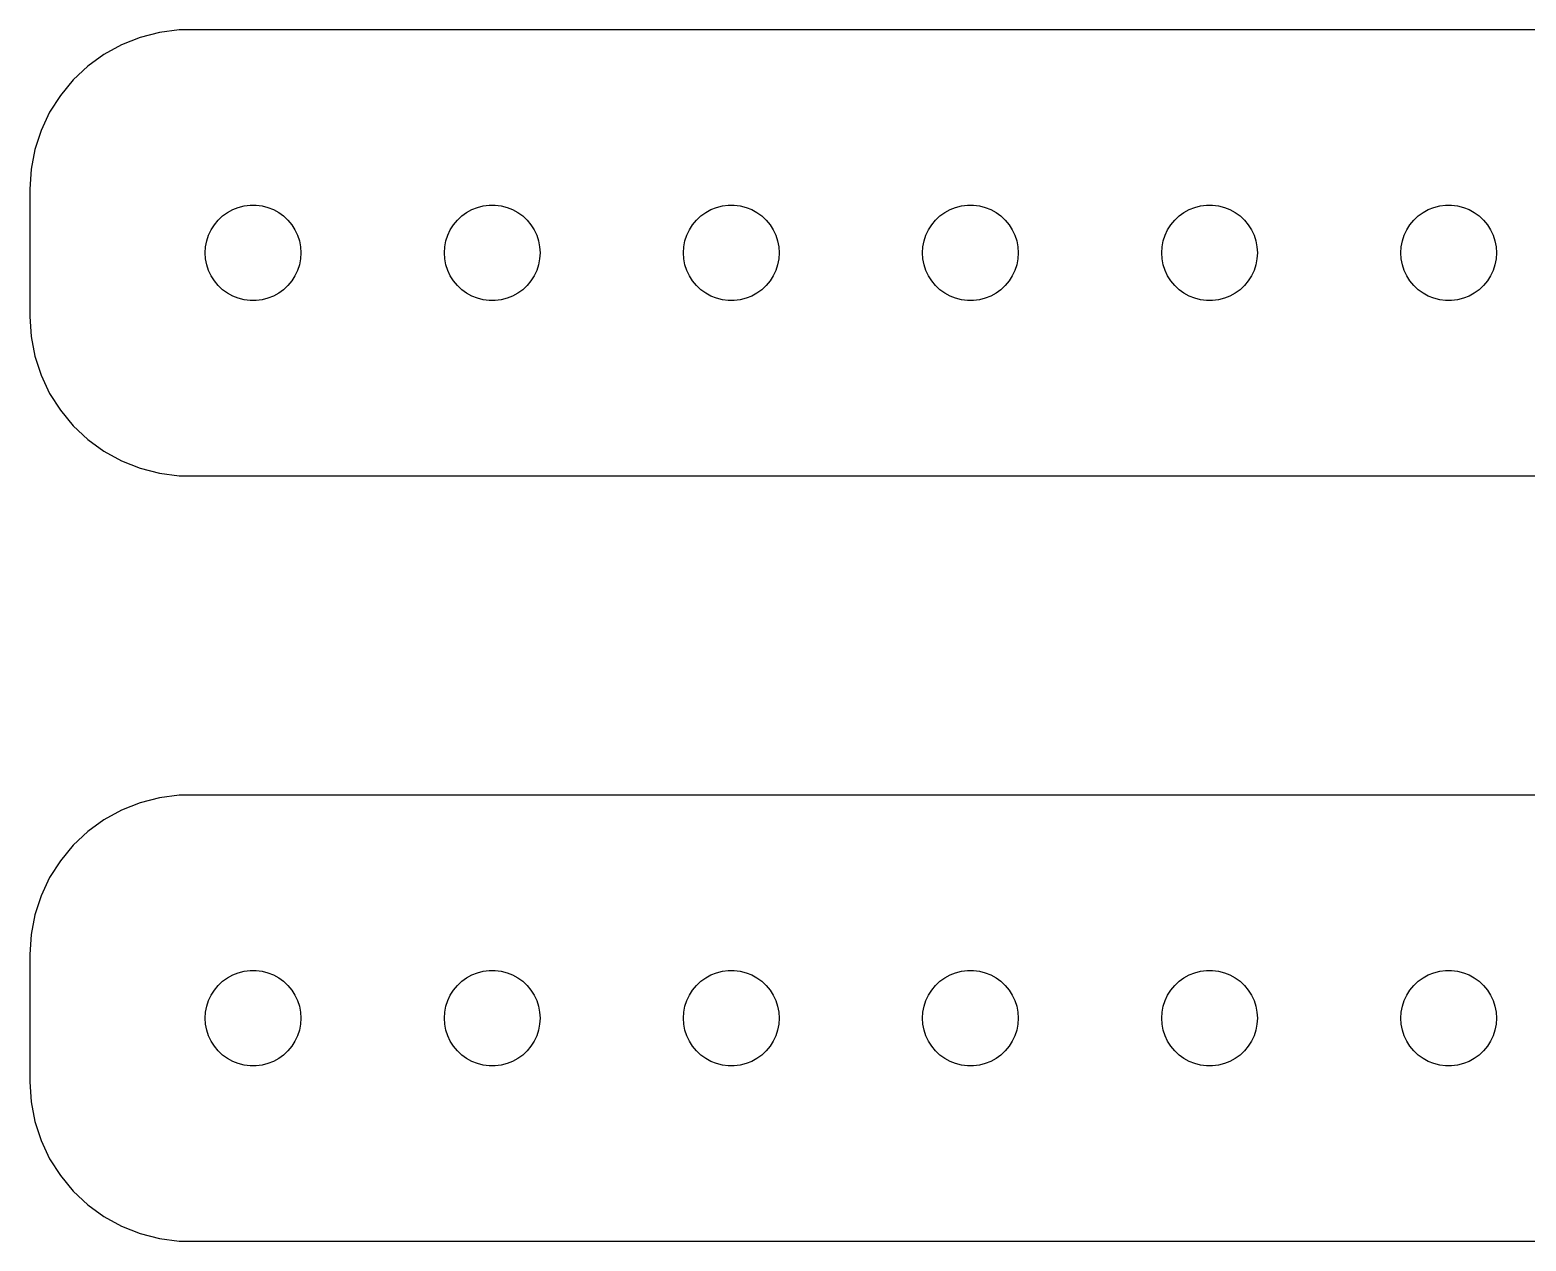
# Model space of a CAD drawing. Header units: metres. Extents: x -187 to 187, y 41 to 79.
# Drawn here: x -187 to -140.07, y 41.01 to 78.99 of the extents above; entities that cross this region are included whole.
import ezdxf

# ---------------------------------------------------------------- set-up
doc = ezdxf.new("R2010")
doc.units = ezdxf.units.M

msp = doc.modelspace()

# ---------------------------------------------------------------- linework, layer by layer
for p, q in [((-182.937, 78.9114), (-183.545, 78.7553)), ((-182.314, 78.9901), (-182.937, 78.9114)), ((182.314, 78.9901), (-182.314, 78.9901)), ((-184.129, 78.5241), (-184.679, 78.2216)), ((-183.545, 78.7553), (-184.129, 78.5241)), ((-184.679, 78.2216), (-185.187, 77.8526)), ((-185.187, 77.8526), (-185.645, 77.4227)), ((-185.645, 77.4227), (-186.045, 76.9389)), ((-186.045, 76.9389), (-186.382, 76.4088)), ((-186.382, 76.4088), (-186.649, 75.8406)), ((-186.649, 75.8406), (-186.843, 75.2434)), ((-186.843, 75.2434), (-186.961, 74.6267)), ((-186.961, 74.6267), (-187, 74)), ((-187, 74), (-187, 70)), ((-180.956, 73.1558), (-180.804, 73.2665)), ((-180.804, 73.2665), (-180.639, 73.3572)), ((-180.639, 73.3572), (-180.464, 73.4266)), ((-180.464, 73.4266), (-180.281, 73.4734)), ((-180.281, 73.4734), (-180.094, 73.497)), ((-180.094, 73.497), (-179.906, 73.497)), ((-179.906, 73.497), (-179.719, 73.4734)), ((-179.719, 73.4734), (-179.536, 73.4266)), ((-179.536, 73.4266), (-179.361, 73.3572)), ((-179.361, 73.3572), (-179.196, 73.2665)), ((-179.196, 73.2665), (-179.044, 73.1558)), ((-173.456, 73.1558), (-173.304, 73.2665)), ((-173.304, 73.2665), (-173.139, 73.3572)), ((-173.139, 73.3572), (-172.964, 73.4266)), ((-172.964, 73.4266), (-172.781, 73.4734)), ((-172.781, 73.4734), (-172.594, 73.497)), ((-172.594, 73.497), (-172.406, 73.497)), ((-172.406, 73.497), (-172.219, 73.4734)), ((-172.219, 73.4734), (-172.036, 73.4266)), ((-172.036, 73.4266), (-171.861, 73.3572)), ((-171.861, 73.3572), (-171.696, 73.2665)), ((-171.696, 73.2665), (-171.544, 73.1558)), ((-165.956, 73.1558), (-165.804, 73.2665)), ((-165.804, 73.2665), (-165.639, 73.3572)), ((-165.639, 73.3572), (-165.464, 73.4266)), ((-165.464, 73.4266), (-165.281, 73.4734)), ((-165.281, 73.4734), (-165.094, 73.497)), ((-165.094, 73.497), (-164.906, 73.497)), ((-164.906, 73.497), (-164.719, 73.4734)), ((-164.719, 73.4734), (-164.536, 73.4266)), ((-164.536, 73.4266), (-164.361, 73.3572)), ((-164.361, 73.3572), (-164.196, 73.2665)), ((-164.196, 73.2665), (-164.044, 73.1558)), ((-158.456, 73.1558), (-158.304, 73.2665)), ((-158.304, 73.2665), (-158.139, 73.3572)), ((-158.139, 73.3572), (-157.964, 73.4266)), ((-157.964, 73.4266), (-157.781, 73.4734)), ((-157.781, 73.4734), (-157.594, 73.497)), ((-157.594, 73.497), (-157.406, 73.497)), ((-157.406, 73.497), (-157.219, 73.4734)), ((-157.219, 73.4734), (-157.036, 73.4266)), ((-157.036, 73.4266), (-156.861, 73.3572)), ((-156.861, 73.3572), (-156.696, 73.2665)), ((-156.696, 73.2665), (-156.544, 73.1558)), ((-150.956, 73.1558), (-150.804, 73.2665)), ((-150.804, 73.2665), (-150.639, 73.3572)), ((-150.639, 73.3572), (-150.464, 73.4266)), ((-150.464, 73.4266), (-150.281, 73.4734)), ((-150.281, 73.4734), (-150.094, 73.497)), ((-150.094, 73.497), (-149.906, 73.497)), ((-149.906, 73.497), (-149.719, 73.4734)), ((-149.719, 73.4734), (-149.536, 73.4266)), ((-149.536, 73.4266), (-149.361, 73.3572)), ((-149.361, 73.3572), (-149.196, 73.2665)), ((-149.196, 73.2665), (-149.044, 73.1558)), ((-143.456, 73.1558), (-143.304, 73.2665)), ((-143.304, 73.2665), (-143.139, 73.3572)), ((-143.139, 73.3572), (-142.964, 73.4266)), ((-142.964, 73.4266), (-142.781, 73.4734)), ((-142.781, 73.4734), (-142.594, 73.497)), ((-142.594, 73.497), (-142.406, 73.497)), ((-142.406, 73.497), (-142.219, 73.4734)), ((-142.219, 73.4734), (-142.036, 73.4266)), ((-142.036, 73.4266), (-141.861, 73.3572)), ((-141.861, 73.3572), (-141.696, 73.2665)), ((-141.696, 73.2665), (-141.544, 73.1558)), ((-181.314, 72.7226), (-181.214, 72.8817)), ((-181.214, 72.8817), (-181.093, 73.0268)), ((-181.093, 73.0268), (-180.956, 73.1558)), ((-179.044, 73.1558), (-178.907, 73.0268)), ((-178.907, 73.0268), (-178.786, 72.8817)), ((-178.786, 72.8817), (-178.686, 72.7226)), ((-173.814, 72.7226), (-173.714, 72.8817)), ((-173.714, 72.8817), (-173.593, 73.0268)), ((-173.593, 73.0268), (-173.456, 73.1558)), ((-171.544, 73.1558), (-171.407, 73.0268)), ((-171.407, 73.0268), (-171.286, 72.8817)), ((-171.286, 72.8817), (-171.186, 72.7226)), ((-166.314, 72.7226), (-166.214, 72.8817)), ((-166.214, 72.8817), (-166.093, 73.0268)), ((-166.093, 73.0268), (-165.956, 73.1558)), ((-164.044, 73.1558), (-163.907, 73.0268)), ((-163.907, 73.0268), (-163.786, 72.8817)), ((-163.786, 72.8817), (-163.686, 72.7226)), ((-158.814, 72.7226), (-158.714, 72.8817)), ((-158.714, 72.8817), (-158.593, 73.0268)), ((-158.593, 73.0268), (-158.456, 73.1558)), ((-156.544, 73.1558), (-156.407, 73.0268)), ((-156.407, 73.0268), (-156.286, 72.8817)), ((-156.286, 72.8817), (-156.186, 72.7226)), ((-151.314, 72.7226), (-151.214, 72.8817)), ((-151.214, 72.8817), (-151.093, 73.0268)), ((-151.093, 73.0268), (-150.956, 73.1558)), ((-149.044, 73.1558), (-148.907, 73.0268)), ((-148.907, 73.0268), (-148.786, 72.8817)), ((-148.786, 72.8817), (-148.686, 72.7226)), ((-143.814, 72.7226), (-143.714, 72.8817)), ((-143.714, 72.8817), (-143.593, 73.0268)), ((-143.593, 73.0268), (-143.456, 73.1558)), ((-141.544, 73.1558), (-141.407, 73.0268)), ((-141.407, 73.0268), (-141.286, 72.8817)), ((-141.286, 72.8817), (-141.186, 72.7226)), ((-181.488, 72.188), (-181.453, 72.373)), ((-181.453, 72.373), (-181.395, 72.5522)), ((-181.395, 72.5522), (-181.314, 72.7226)), ((-178.686, 72.7226), (-178.605, 72.5522)), ((-178.605, 72.5522), (-178.547, 72.373)), ((-178.547, 72.373), (-178.512, 72.188)), ((-173.988, 72.188), (-173.953, 72.373)), ((-173.953, 72.373), (-173.895, 72.5522)), ((-173.895, 72.5522), (-173.814, 72.7226)), ((-171.186, 72.7226), (-171.105, 72.5522)), ((-171.105, 72.5522), (-171.047, 72.373)), ((-171.047, 72.373), (-171.012, 72.188)), ((-166.488, 72.188), (-166.453, 72.373)), ((-166.453, 72.373), (-166.395, 72.5522)), ((-166.395, 72.5522), (-166.314, 72.7226)), ((-163.686, 72.7226), (-163.605, 72.5522)), ((-163.605, 72.5522), (-163.547, 72.373)), ((-163.547, 72.373), (-163.512, 72.188)), ((-158.988, 72.188), (-158.953, 72.373)), ((-158.953, 72.373), (-158.895, 72.5522)), ((-158.895, 72.5522), (-158.814, 72.7226)), ((-156.186, 72.7226), (-156.105, 72.5522)), ((-156.105, 72.5522), (-156.047, 72.373)), ((-156.047, 72.373), (-156.012, 72.188)), ((-151.488, 72.188), (-151.453, 72.373)), ((-151.453, 72.373), (-151.395, 72.5522)), ((-151.395, 72.5522), (-151.314, 72.7226)), ((-148.686, 72.7226), (-148.605, 72.5522)), ((-148.605, 72.5522), (-148.547, 72.373)), ((-148.547, 72.373), (-148.512, 72.188)), ((-143.988, 72.188), (-143.953, 72.373)), ((-143.953, 72.373), (-143.895, 72.5522)), ((-143.895, 72.5522), (-143.814, 72.7226)), ((-141.186, 72.7226), (-141.105, 72.5522)), ((-141.105, 72.5522), (-141.047, 72.373)), ((-141.047, 72.373), (-141.012, 72.188)), ((-181.5, 72), (-181.488, 72.188)), ((-181.488, 71.812), (-181.5, 72)), ((-181.453, 71.627), (-181.488, 71.812)), ((-178.512, 71.812), (-178.547, 71.627)), ((-178.512, 72.188), (-178.5, 72)), ((-178.5, 72), (-178.512, 71.812)), ((-174, 72), (-173.988, 72.188)), ((-173.988, 71.812), (-174, 72)), ((-173.953, 71.627), (-173.988, 71.812)), ((-171.012, 71.812), (-171.047, 71.627)), ((-171.012, 72.188), (-171, 72)), ((-171, 72), (-171.012, 71.812)), ((-166.5, 72), (-166.488, 72.188)), ((-166.488, 71.812), (-166.5, 72)), ((-166.453, 71.627), (-166.488, 71.812)), ((-163.512, 71.812), (-163.547, 71.627)), ((-163.512, 72.188), (-163.5, 72)), ((-163.5, 72), (-163.512, 71.812)), ((-159, 72), (-158.988, 72.188)), ((-158.988, 71.812), (-159, 72)), ((-158.953, 71.627), (-158.988, 71.812)), ((-156.012, 71.812), (-156.047, 71.627)), ((-156.012, 72.188), (-156, 72)), ((-156, 72), (-156.012, 71.812)), ((-151.5, 72), (-151.488, 72.188)), ((-151.488, 71.812), (-151.5, 72)), ((-151.453, 71.627), (-151.488, 71.812)), ((-148.512, 71.812), (-148.547, 71.627)), ((-148.512, 72.188), (-148.5, 72)), ((-148.5, 72), (-148.512, 71.812)), ((-144, 72), (-143.988, 72.188)), ((-143.988, 71.812), (-144, 72)), ((-143.953, 71.627), (-143.988, 71.812)), ((-141.012, 71.812), (-141.047, 71.627)), ((-141.012, 72.188), (-141, 72)), ((-141, 72), (-141.012, 71.812)), ((-181.395, 71.4478), (-181.453, 71.627)), ((-181.314, 71.2774), (-181.395, 71.4478)), ((-178.605, 71.4478), (-178.686, 71.2774)), ((-178.547, 71.627), (-178.605, 71.4478)), ((-173.895, 71.4478), (-173.953, 71.627)), ((-173.814, 71.2774), (-173.895, 71.4478)), ((-171.105, 71.4478), (-171.186, 71.2774)), ((-171.047, 71.627), (-171.105, 71.4478)), ((-166.395, 71.4478), (-166.453, 71.627)), ((-166.314, 71.2774), (-166.395, 71.4478)), ((-163.605, 71.4478), (-163.686, 71.2774)), ((-163.547, 71.627), (-163.605, 71.4478)), ((-158.895, 71.4478), (-158.953, 71.627)), ((-158.814, 71.2774), (-158.895, 71.4478)), ((-156.105, 71.4478), (-156.186, 71.2774)), ((-156.047, 71.627), (-156.105, 71.4478)), ((-151.395, 71.4478), (-151.453, 71.627)), ((-151.314, 71.2774), (-151.395, 71.4478)), ((-148.605, 71.4478), (-148.686, 71.2774)), ((-148.547, 71.627), (-148.605, 71.4478)), ((-143.895, 71.4478), (-143.953, 71.627)), ((-143.814, 71.2774), (-143.895, 71.4478)), ((-141.105, 71.4478), (-141.186, 71.2774)), ((-141.047, 71.627), (-141.105, 71.4478)), ((-181.214, 71.1183), (-181.314, 71.2774)), ((-181.093, 70.9732), (-181.214, 71.1183)), ((-180.956, 70.8442), (-181.093, 70.9732)), ((-178.907, 70.9732), (-179.044, 70.8442)), ((-178.786, 71.1183), (-178.907, 70.9732)), ((-178.686, 71.2774), (-178.786, 71.1183)), ((-173.714, 71.1183), (-173.814, 71.2774)), ((-173.593, 70.9732), (-173.714, 71.1183)), ((-173.456, 70.8442), (-173.593, 70.9732)), ((-171.407, 70.9732), (-171.544, 70.8442)), ((-171.286, 71.1183), (-171.407, 70.9732)), ((-171.186, 71.2774), (-171.286, 71.1183)), ((-166.214, 71.1183), (-166.314, 71.2774)), ((-166.093, 70.9732), (-166.214, 71.1183)), ((-165.956, 70.8442), (-166.093, 70.9732)), ((-163.907, 70.9732), (-164.044, 70.8442)), ((-163.786, 71.1183), (-163.907, 70.9732)), ((-163.686, 71.2774), (-163.786, 71.1183)), ((-158.714, 71.1183), (-158.814, 71.2774)), ((-158.593, 70.9732), (-158.714, 71.1183)), ((-158.456, 70.8442), (-158.593, 70.9732)), ((-156.407, 70.9732), (-156.544, 70.8442)), ((-156.286, 71.1183), (-156.407, 70.9732)), ((-156.186, 71.2774), (-156.286, 71.1183)), ((-151.214, 71.1183), (-151.314, 71.2774)), ((-151.093, 70.9732), (-151.214, 71.1183)), ((-150.956, 70.8442), (-151.093, 70.9732)), ((-148.907, 70.9732), (-149.044, 70.8442)), ((-148.786, 71.1183), (-148.907, 70.9732)), ((-148.686, 71.2774), (-148.786, 71.1183)), ((-143.714, 71.1183), (-143.814, 71.2774)), ((-143.593, 70.9732), (-143.714, 71.1183)), ((-143.456, 70.8442), (-143.593, 70.9732)), ((-141.407, 70.9732), (-141.544, 70.8442)), ((-141.286, 71.1183), (-141.407, 70.9732)), ((-141.186, 71.2774), (-141.286, 71.1183)), ((-180.804, 70.7335), (-180.956, 70.8442)), ((-180.639, 70.6428), (-180.804, 70.7335)), ((-180.464, 70.5734), (-180.639, 70.6428)), ((-180.281, 70.5266), (-180.464, 70.5734)), ((-180.094, 70.503), (-180.281, 70.5266)), ((-179.906, 70.503), (-180.094, 70.503)), ((-179.719, 70.5266), (-179.906, 70.503)), ((-179.536, 70.5734), (-179.719, 70.5266)), ((-179.361, 70.6428), (-179.536, 70.5734)), ((-179.196, 70.7335), (-179.361, 70.6428)), ((-179.044, 70.8442), (-179.196, 70.7335)), ((-173.304, 70.7335), (-173.456, 70.8442)), ((-173.139, 70.6428), (-173.304, 70.7335)), ((-172.964, 70.5734), (-173.139, 70.6428)), ((-172.781, 70.5266), (-172.964, 70.5734)), ((-172.594, 70.503), (-172.781, 70.5266)), ((-172.406, 70.503), (-172.594, 70.503)), ((-172.219, 70.5266), (-172.406, 70.503)), ((-172.036, 70.5734), (-172.219, 70.5266)), ((-171.861, 70.6428), (-172.036, 70.5734)), ((-171.696, 70.7335), (-171.861, 70.6428)), ((-171.544, 70.8442), (-171.696, 70.7335)), ((-165.804, 70.7335), (-165.956, 70.8442)), ((-165.639, 70.6428), (-165.804, 70.7335)), ((-165.464, 70.5734), (-165.639, 70.6428)), ((-165.281, 70.5266), (-165.464, 70.5734)), ((-165.094, 70.503), (-165.281, 70.5266)), ((-164.906, 70.503), (-165.094, 70.503)), ((-164.719, 70.5266), (-164.906, 70.503)), ((-164.536, 70.5734), (-164.719, 70.5266)), ((-164.361, 70.6428), (-164.536, 70.5734)), ((-164.196, 70.7335), (-164.361, 70.6428)), ((-164.044, 70.8442), (-164.196, 70.7335)), ((-158.304, 70.7335), (-158.456, 70.8442)), ((-158.139, 70.6428), (-158.304, 70.7335)), ((-157.964, 70.5734), (-158.139, 70.6428)), ((-157.781, 70.5266), (-157.964, 70.5734)), ((-157.594, 70.503), (-157.781, 70.5266)), ((-157.406, 70.503), (-157.594, 70.503)), ((-157.219, 70.5266), (-157.406, 70.503)), ((-157.036, 70.5734), (-157.219, 70.5266)), ((-156.861, 70.6428), (-157.036, 70.5734)), ((-156.696, 70.7335), (-156.861, 70.6428)), ((-156.544, 70.8442), (-156.696, 70.7335)), ((-150.804, 70.7335), (-150.956, 70.8442)), ((-150.639, 70.6428), (-150.804, 70.7335)), ((-150.464, 70.5734), (-150.639, 70.6428)), ((-150.281, 70.5266), (-150.464, 70.5734)), ((-150.094, 70.503), (-150.281, 70.5266)), ((-149.906, 70.503), (-150.094, 70.503)), ((-149.719, 70.5266), (-149.906, 70.503)), ((-149.536, 70.5734), (-149.719, 70.5266)), ((-149.361, 70.6428), (-149.536, 70.5734)), ((-149.196, 70.7335), (-149.361, 70.6428)), ((-149.044, 70.8442), (-149.196, 70.7335)), ((-143.304, 70.7335), (-143.456, 70.8442)), ((-143.139, 70.6428), (-143.304, 70.7335)), ((-142.964, 70.5734), (-143.139, 70.6428)), ((-142.781, 70.5266), (-142.964, 70.5734)), ((-142.594, 70.503), (-142.781, 70.5266)), ((-142.406, 70.503), (-142.594, 70.503)), ((-142.219, 70.5266), (-142.406, 70.503)), ((-142.036, 70.5734), (-142.219, 70.5266)), ((-141.861, 70.6428), (-142.036, 70.5734)), ((-141.696, 70.7335), (-141.861, 70.6428)), ((-141.544, 70.8442), (-141.696, 70.7335)), ((-187, 70), (-186.961, 69.3733)), ((-186.961, 69.3733), (-186.843, 68.7566)), ((-186.843, 68.7566), (-186.649, 68.1594)), ((-186.649, 68.1594), (-186.382, 67.5912)), ((-186.382, 67.5912), (-186.045, 67.0611)), ((-186.045, 67.0611), (-185.645, 66.5773)), ((-185.645, 66.5773), (-185.187, 66.1474)), ((-185.187, 66.1474), (-184.679, 65.7784)), ((-184.679, 65.7784), (-184.129, 65.4759)), ((-184.129, 65.4759), (-183.545, 65.2447)), ((-183.545, 65.2447), (-182.937, 65.0886)), ((-182.937, 65.0886), (-182.314, 65.0099)), ((-182.314, 65.0099), (182.314, 65.0099)), ((-182.937, 54.9114), (-183.545, 54.7553)), ((-182.314, 54.9901), (-182.937, 54.9114)), ((182.314, 54.9901), (-182.314, 54.9901)), ((-184.129, 54.5241), (-184.679, 54.2216)), ((-183.545, 54.7553), (-184.129, 54.5241)), ((-184.679, 54.2216), (-185.187, 53.8526)), ((-185.187, 53.8526), (-185.645, 53.4227)), ((-185.645, 53.4227), (-186.045, 52.9389)), ((-186.045, 52.9389), (-186.382, 52.4088)), ((-186.382, 52.4088), (-186.649, 51.8406)), ((-186.649, 51.8406), (-186.843, 51.2434)), ((-186.843, 51.2434), (-186.961, 50.6267)), ((-186.961, 50.6267), (-187, 50)), ((-187, 50), (-187, 46)), ((-180.804, 49.2665), (-180.639, 49.3572)), ((-180.639, 49.3572), (-180.464, 49.4266)), ((-180.464, 49.4266), (-180.281, 49.4734)), ((-180.281, 49.4734), (-180.094, 49.497)), ((-180.094, 49.497), (-179.906, 49.497)), ((-179.906, 49.497), (-179.719, 49.4734)), ((-179.719, 49.4734), (-179.536, 49.4266)), ((-179.536, 49.4266), (-179.361, 49.3572)), ((-179.361, 49.3572), (-179.196, 49.2665)), ((-173.304, 49.2665), (-173.139, 49.3572)), ((-173.139, 49.3572), (-172.964, 49.4266)), ((-172.964, 49.4266), (-172.781, 49.4734)), ((-172.781, 49.4734), (-172.594, 49.497)), ((-172.594, 49.497), (-172.406, 49.497)), ((-172.406, 49.497), (-172.219, 49.4734)), ((-172.219, 49.4734), (-172.036, 49.4266)), ((-172.036, 49.4266), (-171.861, 49.3572)), ((-171.861, 49.3572), (-171.696, 49.2665)), ((-165.804, 49.2665), (-165.639, 49.3572)), ((-165.639, 49.3572), (-165.464, 49.4266)), ((-165.464, 49.4266), (-165.281, 49.4734)), ((-165.281, 49.4734), (-165.094, 49.497)), ((-165.094, 49.497), (-164.906, 49.497)), ((-164.906, 49.497), (-164.719, 49.4734)), ((-164.719, 49.4734), (-164.536, 49.4266)), ((-164.536, 49.4266), (-164.361, 49.3572)), ((-164.361, 49.3572), (-164.196, 49.2665)), ((-158.304, 49.2665), (-158.139, 49.3572)), ((-158.139, 49.3572), (-157.964, 49.4266)), ((-157.964, 49.4266), (-157.781, 49.4734)), ((-157.781, 49.4734), (-157.594, 49.497)), ((-157.594, 49.497), (-157.406, 49.497)), ((-157.406, 49.497), (-157.219, 49.4734)), ((-157.219, 49.4734), (-157.036, 49.4266)), ((-157.036, 49.4266), (-156.861, 49.3572)), ((-156.861, 49.3572), (-156.696, 49.2665)), ((-150.804, 49.2665), (-150.639, 49.3572)), ((-150.639, 49.3572), (-150.464, 49.4266)), ((-150.464, 49.4266), (-150.281, 49.4734)), ((-150.281, 49.4734), (-150.094, 49.497)), ((-150.094, 49.497), (-149.906, 49.497)), ((-149.906, 49.497), (-149.719, 49.4734)), ((-149.719, 49.4734), (-149.536, 49.4266)), ((-149.536, 49.4266), (-149.361, 49.3572)), ((-149.361, 49.3572), (-149.196, 49.2665)), ((-143.304, 49.2665), (-143.139, 49.3572)), ((-143.139, 49.3572), (-142.964, 49.4266)), ((-142.964, 49.4266), (-142.781, 49.4734)), ((-142.781, 49.4734), (-142.594, 49.497)), ((-142.594, 49.497), (-142.406, 49.497)), ((-142.406, 49.497), (-142.219, 49.4734)), ((-142.219, 49.4734), (-142.036, 49.4266)), ((-142.036, 49.4266), (-141.861, 49.3572)), ((-141.861, 49.3572), (-141.696, 49.2665)), ((-181.314, 48.7226), (-181.214, 48.8817)), ((-181.214, 48.8817), (-181.093, 49.0268)), ((-181.093, 49.0268), (-180.956, 49.1558)), ((-180.956, 49.1558), (-180.804, 49.2665)), ((-179.196, 49.2665), (-179.044, 49.1558)), ((-179.044, 49.1558), (-178.907, 49.0268)), ((-178.907, 49.0268), (-178.786, 48.8817)), ((-178.786, 48.8817), (-178.686, 48.7226)), ((-173.814, 48.7226), (-173.714, 48.8817)), ((-173.714, 48.8817), (-173.593, 49.0268)), ((-173.593, 49.0268), (-173.456, 49.1558)), ((-173.456, 49.1558), (-173.304, 49.2665)), ((-171.696, 49.2665), (-171.544, 49.1558)), ((-171.544, 49.1558), (-171.407, 49.0268)), ((-171.407, 49.0268), (-171.286, 48.8817)), ((-171.286, 48.8817), (-171.186, 48.7226)), ((-166.314, 48.7226), (-166.214, 48.8817)), ((-166.214, 48.8817), (-166.093, 49.0268)), ((-166.093, 49.0268), (-165.956, 49.1558)), ((-165.956, 49.1558), (-165.804, 49.2665)), ((-164.196, 49.2665), (-164.044, 49.1558)), ((-164.044, 49.1558), (-163.907, 49.0268)), ((-163.907, 49.0268), (-163.786, 48.8817)), ((-163.786, 48.8817), (-163.686, 48.7226)), ((-158.814, 48.7226), (-158.714, 48.8817)), ((-158.714, 48.8817), (-158.593, 49.0268)), ((-158.593, 49.0268), (-158.456, 49.1558)), ((-158.456, 49.1558), (-158.304, 49.2665)), ((-156.696, 49.2665), (-156.544, 49.1558)), ((-156.544, 49.1558), (-156.407, 49.0268)), ((-156.407, 49.0268), (-156.286, 48.8817)), ((-156.286, 48.8817), (-156.186, 48.7226)), ((-151.314, 48.7226), (-151.214, 48.8817)), ((-151.214, 48.8817), (-151.093, 49.0268)), ((-151.093, 49.0268), (-150.956, 49.1558)), ((-150.956, 49.1558), (-150.804, 49.2665)), ((-149.196, 49.2665), (-149.044, 49.1558)), ((-149.044, 49.1558), (-148.907, 49.0268)), ((-148.907, 49.0268), (-148.786, 48.8817)), ((-148.786, 48.8817), (-148.686, 48.7226)), ((-143.814, 48.7226), (-143.714, 48.8817)), ((-143.714, 48.8817), (-143.593, 49.0268)), ((-143.593, 49.0268), (-143.456, 49.1558)), ((-143.456, 49.1558), (-143.304, 49.2665)), ((-141.696, 49.2665), (-141.544, 49.1558)), ((-141.544, 49.1558), (-141.407, 49.0268)), ((-141.407, 49.0268), (-141.286, 48.8817)), ((-141.286, 48.8817), (-141.186, 48.7226)), ((-181.488, 48.188), (-181.453, 48.373)), ((-181.453, 48.373), (-181.395, 48.5522)), ((-181.395, 48.5522), (-181.314, 48.7226)), ((-178.686, 48.7226), (-178.605, 48.5522)), ((-178.605, 48.5522), (-178.547, 48.373)), ((-178.547, 48.373), (-178.512, 48.188)), ((-173.988, 48.188), (-173.953, 48.373)), ((-173.953, 48.373), (-173.895, 48.5522)), ((-173.895, 48.5522), (-173.814, 48.7226)), ((-171.186, 48.7226), (-171.105, 48.5522)), ((-171.105, 48.5522), (-171.047, 48.373)), ((-171.047, 48.373), (-171.012, 48.188)), ((-166.488, 48.188), (-166.453, 48.373)), ((-166.453, 48.373), (-166.395, 48.5522)), ((-166.395, 48.5522), (-166.314, 48.7226)), ((-163.686, 48.7226), (-163.605, 48.5522)), ((-163.605, 48.5522), (-163.547, 48.373)), ((-163.547, 48.373), (-163.512, 48.188)), ((-158.988, 48.188), (-158.953, 48.373)), ((-158.953, 48.373), (-158.895, 48.5522)), ((-158.895, 48.5522), (-158.814, 48.7226)), ((-156.186, 48.7226), (-156.105, 48.5522)), ((-156.105, 48.5522), (-156.047, 48.373)), ((-156.047, 48.373), (-156.012, 48.188)), ((-151.488, 48.188), (-151.453, 48.373)), ((-151.453, 48.373), (-151.395, 48.5522)), ((-151.395, 48.5522), (-151.314, 48.7226)), ((-148.686, 48.7226), (-148.605, 48.5522)), ((-148.605, 48.5522), (-148.547, 48.373)), ((-148.547, 48.373), (-148.512, 48.188)), ((-143.988, 48.188), (-143.953, 48.373)), ((-143.953, 48.373), (-143.895, 48.5522)), ((-143.895, 48.5522), (-143.814, 48.7226)), ((-141.186, 48.7226), (-141.105, 48.5522)), ((-141.105, 48.5522), (-141.047, 48.373)), ((-141.047, 48.373), (-141.012, 48.188)), ((-181.5, 48), (-181.488, 48.188)), ((-181.488, 47.812), (-181.5, 48)), ((-178.512, 48.188), (-178.5, 48)), ((-178.5, 48), (-178.512, 47.812)), ((-174, 48), (-173.988, 48.188)), ((-173.988, 47.812), (-174, 48)), ((-171.012, 48.188), (-171, 48)), ((-171, 48), (-171.012, 47.812)), ((-166.5, 48), (-166.488, 48.188)), ((-166.488, 47.812), (-166.5, 48)), ((-163.512, 48.188), (-163.5, 48)), ((-163.5, 48), (-163.512, 47.812)), ((-159, 48), (-158.988, 48.188)), ((-158.988, 47.812), (-159, 48)), ((-156.012, 48.188), (-156, 48)), ((-156, 48), (-156.012, 47.812)), ((-151.5, 48), (-151.488, 48.188)), ((-151.488, 47.812), (-151.5, 48)), ((-148.512, 48.188), (-148.5, 48)), ((-148.5, 48), (-148.512, 47.812)), ((-144, 48), (-143.988, 48.188)), ((-143.988, 47.812), (-144, 48)), ((-141.012, 48.188), (-141, 48)), ((-141, 48), (-141.012, 47.812)), ((-181.453, 47.627), (-181.488, 47.812)), ((-181.395, 47.4478), (-181.453, 47.627)), ((-181.314, 47.2774), (-181.395, 47.4478)), ((-178.605, 47.4478), (-178.686, 47.2774)), ((-178.547, 47.627), (-178.605, 47.4478)), ((-178.512, 47.812), (-178.547, 47.627)), ((-173.953, 47.627), (-173.988, 47.812)), ((-173.895, 47.4478), (-173.953, 47.627)), ((-173.814, 47.2774), (-173.895, 47.4478)), ((-171.105, 47.4478), (-171.186, 47.2774)), ((-171.047, 47.627), (-171.105, 47.4478)), ((-171.012, 47.812), (-171.047, 47.627)), ((-166.453, 47.627), (-166.488, 47.812)), ((-166.395, 47.4478), (-166.453, 47.627)), ((-166.314, 47.2774), (-166.395, 47.4478)), ((-163.605, 47.4478), (-163.686, 47.2774)), ((-163.547, 47.627), (-163.605, 47.4478)), ((-163.512, 47.812), (-163.547, 47.627)), ((-158.953, 47.627), (-158.988, 47.812)), ((-158.895, 47.4478), (-158.953, 47.627)), ((-158.814, 47.2774), (-158.895, 47.4478)), ((-156.105, 47.4478), (-156.186, 47.2774)), ((-156.047, 47.627), (-156.105, 47.4478)), ((-156.012, 47.812), (-156.047, 47.627)), ((-151.453, 47.627), (-151.488, 47.812)), ((-151.395, 47.4478), (-151.453, 47.627)), ((-151.314, 47.2774), (-151.395, 47.4478)), ((-148.605, 47.4478), (-148.686, 47.2774)), ((-148.547, 47.627), (-148.605, 47.4478)), ((-148.512, 47.812), (-148.547, 47.627)), ((-143.953, 47.627), (-143.988, 47.812)), ((-143.895, 47.4478), (-143.953, 47.627)), ((-143.814, 47.2774), (-143.895, 47.4478)), ((-141.105, 47.4478), (-141.186, 47.2774)), ((-141.047, 47.627), (-141.105, 47.4478)), ((-141.012, 47.812), (-141.047, 47.627)), ((-181.214, 47.1183), (-181.314, 47.2774)), ((-181.093, 46.9732), (-181.214, 47.1183)), ((-180.956, 46.8442), (-181.093, 46.9732)), ((-178.907, 46.9732), (-179.044, 46.8442)), ((-178.786, 47.1183), (-178.907, 46.9732)), ((-178.686, 47.2774), (-178.786, 47.1183)), ((-173.714, 47.1183), (-173.814, 47.2774)), ((-173.593, 46.9732), (-173.714, 47.1183)), ((-173.456, 46.8442), (-173.593, 46.9732)), ((-171.407, 46.9732), (-171.544, 46.8442)), ((-171.286, 47.1183), (-171.407, 46.9732)), ((-171.186, 47.2774), (-171.286, 47.1183)), ((-166.214, 47.1183), (-166.314, 47.2774)), ((-166.093, 46.9732), (-166.214, 47.1183)), ((-165.956, 46.8442), (-166.093, 46.9732)), ((-163.907, 46.9732), (-164.044, 46.8442)), ((-163.786, 47.1183), (-163.907, 46.9732)), ((-163.686, 47.2774), (-163.786, 47.1183)), ((-158.714, 47.1183), (-158.814, 47.2774)), ((-158.593, 46.9732), (-158.714, 47.1183)), ((-158.456, 46.8442), (-158.593, 46.9732)), ((-156.407, 46.9732), (-156.544, 46.8442)), ((-156.286, 47.1183), (-156.407, 46.9732)), ((-156.186, 47.2774), (-156.286, 47.1183)), ((-151.214, 47.1183), (-151.314, 47.2774)), ((-151.093, 46.9732), (-151.214, 47.1183)), ((-150.956, 46.8442), (-151.093, 46.9732)), ((-148.907, 46.9732), (-149.044, 46.8442)), ((-148.786, 47.1183), (-148.907, 46.9732)), ((-148.686, 47.2774), (-148.786, 47.1183)), ((-143.714, 47.1183), (-143.814, 47.2774)), ((-143.593, 46.9732), (-143.714, 47.1183)), ((-143.456, 46.8442), (-143.593, 46.9732)), ((-141.407, 46.9732), (-141.544, 46.8442)), ((-141.286, 47.1183), (-141.407, 46.9732)), ((-141.186, 47.2774), (-141.286, 47.1183)), ((-180.804, 46.7335), (-180.956, 46.8442)), ((-180.639, 46.6428), (-180.804, 46.7335)), ((-180.464, 46.5734), (-180.639, 46.6428)), ((-180.281, 46.5266), (-180.464, 46.5734)), ((-180.094, 46.503), (-180.281, 46.5266)), ((-179.906, 46.503), (-180.094, 46.503)), ((-179.719, 46.5266), (-179.906, 46.503)), ((-179.536, 46.5734), (-179.719, 46.5266)), ((-179.361, 46.6428), (-179.536, 46.5734)), ((-179.196, 46.7335), (-179.361, 46.6428)), ((-179.044, 46.8442), (-179.196, 46.7335)), ((-173.304, 46.7335), (-173.456, 46.8442)), ((-173.139, 46.6428), (-173.304, 46.7335)), ((-172.964, 46.5734), (-173.139, 46.6428)), ((-172.781, 46.5266), (-172.964, 46.5734)), ((-172.594, 46.503), (-172.781, 46.5266)), ((-172.406, 46.503), (-172.594, 46.503)), ((-172.219, 46.5266), (-172.406, 46.503)), ((-172.036, 46.5734), (-172.219, 46.5266)), ((-171.861, 46.6428), (-172.036, 46.5734)), ((-171.696, 46.7335), (-171.861, 46.6428)), ((-171.544, 46.8442), (-171.696, 46.7335)), ((-165.804, 46.7335), (-165.956, 46.8442)), ((-165.639, 46.6428), (-165.804, 46.7335)), ((-165.464, 46.5734), (-165.639, 46.6428)), ((-165.281, 46.5266), (-165.464, 46.5734)), ((-165.094, 46.503), (-165.281, 46.5266)), ((-164.906, 46.503), (-165.094, 46.503)), ((-164.719, 46.5266), (-164.906, 46.503)), ((-164.536, 46.5734), (-164.719, 46.5266)), ((-164.361, 46.6428), (-164.536, 46.5734)), ((-164.196, 46.7335), (-164.361, 46.6428)), ((-164.044, 46.8442), (-164.196, 46.7335)), ((-158.304, 46.7335), (-158.456, 46.8442)), ((-158.139, 46.6428), (-158.304, 46.7335)), ((-157.964, 46.5734), (-158.139, 46.6428)), ((-157.781, 46.5266), (-157.964, 46.5734)), ((-157.594, 46.503), (-157.781, 46.5266)), ((-157.406, 46.503), (-157.594, 46.503)), ((-157.219, 46.5266), (-157.406, 46.503)), ((-157.036, 46.5734), (-157.219, 46.5266)), ((-156.861, 46.6428), (-157.036, 46.5734)), ((-156.696, 46.7335), (-156.861, 46.6428)), ((-156.544, 46.8442), (-156.696, 46.7335)), ((-150.804, 46.7335), (-150.956, 46.8442)), ((-150.639, 46.6428), (-150.804, 46.7335)), ((-150.464, 46.5734), (-150.639, 46.6428)), ((-150.281, 46.5266), (-150.464, 46.5734)), ((-150.094, 46.503), (-150.281, 46.5266)), ((-149.906, 46.503), (-150.094, 46.503)), ((-149.719, 46.5266), (-149.906, 46.503)), ((-149.536, 46.5734), (-149.719, 46.5266)), ((-149.361, 46.6428), (-149.536, 46.5734)), ((-149.196, 46.7335), (-149.361, 46.6428)), ((-149.044, 46.8442), (-149.196, 46.7335)), ((-143.304, 46.7335), (-143.456, 46.8442)), ((-143.139, 46.6428), (-143.304, 46.7335)), ((-142.964, 46.5734), (-143.139, 46.6428)), ((-142.781, 46.5266), (-142.964, 46.5734)), ((-142.594, 46.503), (-142.781, 46.5266)), ((-142.406, 46.503), (-142.594, 46.503)), ((-142.219, 46.5266), (-142.406, 46.503)), ((-142.036, 46.5734), (-142.219, 46.5266)), ((-141.861, 46.6428), (-142.036, 46.5734)), ((-141.696, 46.7335), (-141.861, 46.6428)), ((-141.544, 46.8442), (-141.696, 46.7335)), ((-187, 46), (-186.961, 45.3733)), ((-186.961, 45.3733), (-186.843, 44.7566)), ((-186.843, 44.7566), (-186.649, 44.1594)), ((-186.649, 44.1594), (-186.382, 43.5912)), ((-186.382, 43.5912), (-186.045, 43.0611)), ((-186.045, 43.0611), (-185.645, 42.5773)), ((-185.645, 42.5773), (-185.187, 42.1474)), ((-185.187, 42.1474), (-184.679, 41.7784)), ((-184.679, 41.7784), (-184.129, 41.4759)), ((-184.129, 41.4759), (-183.545, 41.2447)), ((-183.545, 41.2447), (-182.937, 41.0886)), ((-182.937, 41.0886), (-182.314, 41.0099)), ((-182.314, 41.0099), (182.314, 41.0099))]:
    msp.add_line(p, q)

doc.saveas('drawing.dxf')
